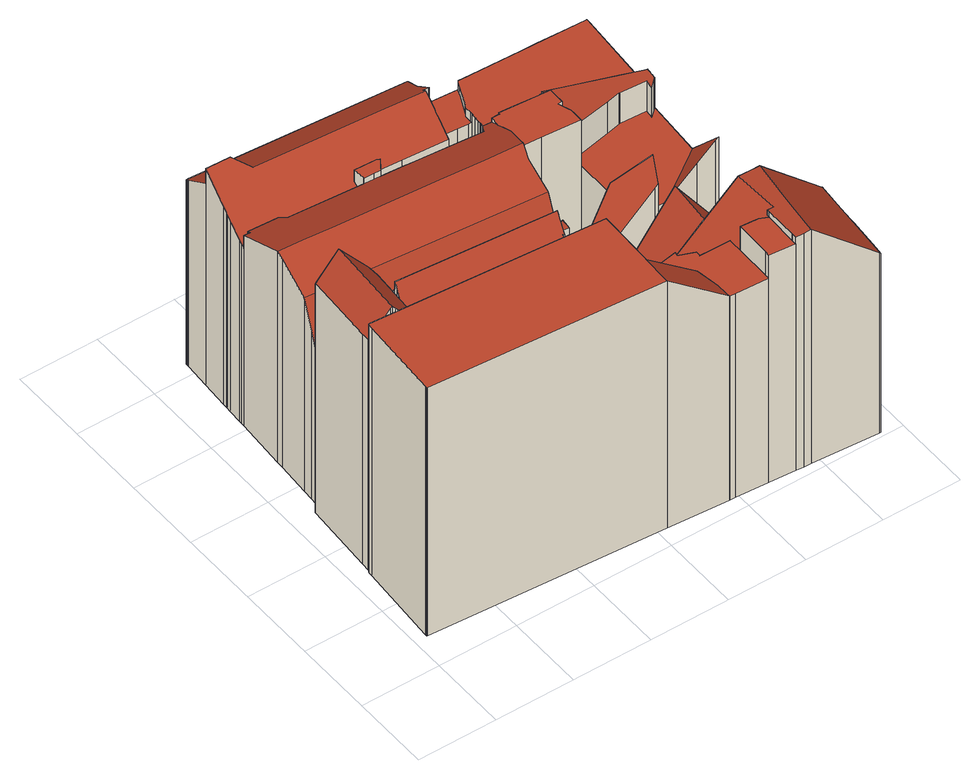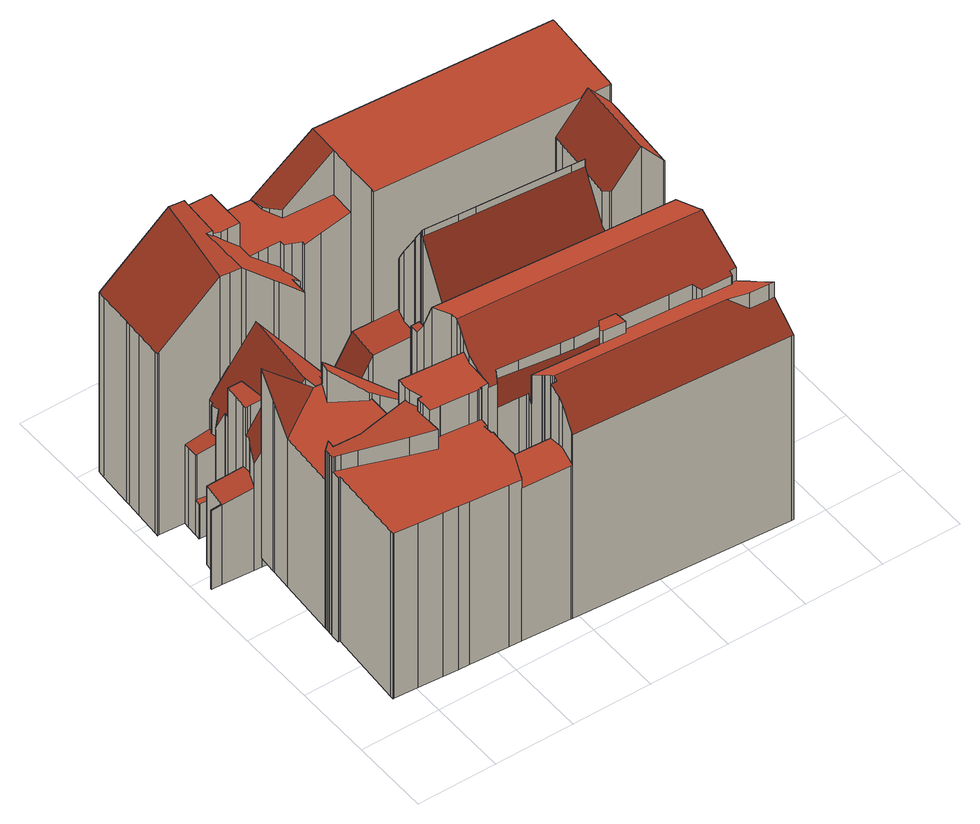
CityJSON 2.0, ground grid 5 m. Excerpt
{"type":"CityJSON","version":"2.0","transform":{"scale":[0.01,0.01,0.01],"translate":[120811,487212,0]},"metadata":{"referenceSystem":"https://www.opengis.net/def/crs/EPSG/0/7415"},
"CityObjects":{
"building1":{"type":"Building","attributes":{"dak_type":"slanted","data_area":137.46,"data_coverage":0.87,"geconstateerd":false,"gid":16989381,"h_dak_50p":18.21,"h_dak_70p":18.24,"h_dak_max":18.45,"h_dak_min":3.72,"h_maaiveld":0.156,"kas_warenhuis":false,"lod11_replace":false,"ondergronds_type":"above ground","oorspronkelijkbouwjaar":1005,"pw_actueel":"yes","pw_bron":"ahn3","reconstructie_methode":"tudelft3d-geoflow","reconstruction_skipped":false,"rmse_lod12":2.73,"rmse_lod13":0.724,"rmse_lod22":0.138,"rn":1,"status":"Pand in gebruik","t_run":230.47,"val3dity_codes_lod12":"[]","val3dity_codes_lod13":"[]","val3dity_codes_lod22":"[]"},"children":["building1-1"]},
"building1-1":{"type":"BuildingPart","parents":["building1"],"geometry":[{"type":"Solid","lod":"2.2","boundaries":[[[[0,1,2,3,4,5,6,7,8,9,10,11,12,13,14,15,16,17,18,19,20,21,22,23,24,25,26,27,28,29,30,31,32]],[[33,21,20,34]],[[35,36,37,38]],[[39,40,15,14,37]],[[41,42,27,26,43]],[[34,20,19,44]],[[44,19,18,45,46]],[[46,45,47,48]],[[49,50,42,41]],[[51,52,53,54]],[[55,56,52,51]],[[57,24,23,58]],[[59,11,10,60]],[[61,62,40,39]],[[63,17,16,64]],[[65,13,12,66]],[[66,12,11,59]],[[67,2,1,68]],[[69,4,3,70]],[[71,72,73,74]],[[48,47,75,76]],[[76,75,77,78]],[[79,80,81,82]],[[83,0,32,84]],[[45,18,17,63]],[[64,16,15,40]],[[85,86,36,35]],[[87,31,30,88]],[[89,28,27,42]],[[54,53,90,73]],[[91,92,72,71]],[[60,10,9,93]],[[93,9,8,94]],[[95,96,97,98]],[[80,79,99]],[[100,99,86,85]],[[98,97,101,102]],[[70,3,2,67]],[[94,8,7,103]],[[104,5,4,69]],[[78,77,92,91]],[[58,23,22,105]],[[105,22,21,33]],[[106,6,5,104]],[[96,95,107]],[[102,101,108,109]],[[110,29,28,89]],[[111,110,112,113]],[[88,30,29,110,111]],[[113,112,114,115]],[[84,32,31,87]],[[68,1,0,83]],[[38,37,14,13,65]],[[74,73,90,50,49]],[[43,26,25,116]],[[116,25,24,57]],[[117,118,99,100]],[[118,117,119]],[[120,121,122,123]],[[115,114,121,120]],[[123,122,124,125]],[[126,125,124,56,55]],[[109,108,125,126]],[[127,128,62,61]],[[82,81,128,127]],[[103,7,6,106]],[[78,91,71,129,44,46,48,76]],[[33,34,44,129,71,74,49,41,43,116,57,58,105]],[[38,65,66,130,131,132,67,68,83,133,134,119,117,100,85,35]],[[56,124,122,121,114,112,110,89,42,50,90,53,52]],[[107,135,136,128,81,80,99,118,119,134,133,83,84,87,88,111,113,115,120,123,125,108,101,97,96]],[[98,102,109,126,55,51,54,73,72,92,77,75,47,45,63,64,40,62,128,136,135,107,95]],[[82,127,61,39,37,36,86,99,79]],[[103,106,104,69,70,67,132,131,130,66,59,60,93,94]]]],"semantics":{"surfaces":[{"type":"GroundSurface"},{"type":"WallSurface","on_footprint_edge":true},{"type":"WallSurface","on_footprint_edge":false},{"type":"RoofSurface"}],"values":[[0,1,2,1,1,1,1,2,2,2,2,1,1,2,1,1,1,1,1,2,2,2,2,1,1,1,2,1,1,2,2,1,1,2,2,2,2,1,1,1,2,1,1,1,2,2,1,2,1,2,1,1,1,2,1,1,2,2,2,2,2,2,2,2,2,1,3,3,3,3,3,3,3,3]]}}]},
"building2":{"type":"Building","attributes":{"dak_type":"slanted","data_area":98.45,"data_coverage":0.832,"geconstateerd":false,"gid":16989383,"h_dak_50p":13.34,"h_dak_70p":15.43,"h_dak_max":18.5,"h_dak_min":2.7,"h_maaiveld":0.22,"kas_warenhuis":false,"lod11_replace":false,"ondergronds_type":"above ground","oorspronkelijkbouwjaar":1005,"pw_actueel":"yes","pw_bron":"ahn3","reconstructie_methode":"tudelft3d-geoflow","reconstruction_skipped":false,"rmse_lod12":4.73,"rmse_lod13":3.35,"rmse_lod22":0.48,"rn":1,"status":"Pand in gebruik","t_run":288.59,"val3dity_codes_lod12":"[]","val3dity_codes_lod13":"[]","val3dity_codes_lod22":"[]"},"children":["building2-1"]},
"building2-1":{"type":"BuildingPart","parents":["building2"],"geometry":[{"type":"Solid","lod":"2.2","boundaries":[[[[137,138,139,140,141,142,143,144,145,146,147,148,149,150,151,152,153,154,155,156,157,158,159,160,161,162,163,164,165,166,167,168,169,170,171,172,173,174,175,176,177,178,179,180,181,182,183,184,185,186,187,188,189,190,191,192,193,194,195,196,197,198]],[[199,184,183,200]],[[201,151,150,202]],[[203,187,186,204]],[[205,188,187,203]],[[202,150,149,206]],[[207,160,159,208]],[[209,169,168,210]],[[211,212,166,165,213]],[[214,215,216,212,211]],[[217,171,170,218]],[[219,189,188,205]],[[220,147,146,221]],[[222,223,224,225]],[[226,182,181,227,228]],[[200,183,182,226]],[[229,190,189,219]],[[230,209,231,232]],[[233,177,176,234]],[[235,233,236,237]],[[238,172,171,217]],[[239,173,172,238]],[[240,154,153,241]],[[242,198,197,243]],[[244,142,141,245]],[[246,247,245,248]],[[249,140,139,250]],[[250,139,138,251,252]],[[253,254,255,256]],[[257,152,151,201]],[[258,180,179,259]],[[260,161,160,207]],[[261,260,262,263,264]],[[265,266,223,222]],[[267,268,155,154,240]],[[269,156,155,268]],[[270,271,193,192,272]],[[273,143,142,244]],[[274,137,198,242]],[[275,239,276,277]],[[234,176,175,278]],[[206,149,148,279]],[[280,257,281,282]],[[241,153,152,257,280]],[[283,185,184,199]],[[204,186,185,283]],[[272,192,191,284]],[[284,191,190,229]],[[285,286,287,288]],[[289,290,247,246]],[[248,245,141,140,249]],[[252,251,254,253]],[[251,138,137,274]],[[243,197,196,291]],[[228,227,292,293]],[[227,181,180,258,294]],[[277,276,295,296]],[[297,298,271,270]],[[299,300,298,297]],[[291,196,195,301]],[[302,157,156,269]],[[303,158,157,302]],[[304,162,161,260,261]],[[225,224,268,267]],[[208,159,158,303]],[[305,306,307,308]],[[259,179,178,309]],[[309,178,177,233,235]],[[310,311,312,313]],[[237,236,311,310]],[[314,315,316,317]],[[318,319,320,321]],[[322,323,215,214]],[[324,167,166,212]],[[296,295,323,322]],[[218,170,169,209,230]],[[325,326,327,328]],[[264,263,326,325]],[[263,262,266,265]],[[329,279,148,147,220]],[[330,331,332,333]],[[333,332,279,329]],[[334,335,306,305]],[[335,336,331,330]],[[337,338,339]],[[340,164,163,341]],[[213,165,164,340]],[[342,343,341,344]],[[344,341,163,162,304]],[[256,255,315,314]],[[294,258,286,285]],[[288,287,290,289]],[[345,144,143,273]],[[346,145,144,345]],[[221,146,145,346]],[[347,194,193,271]],[[293,292,348,349]],[[278,175,174,350]],[[350,174,173,239,275]],[[232,231,216,215]],[[210,168,167,324]],[[282,281,336,335,334]],[[308,307,351]],[[313,312,351]],[[301,195,194,347]],[[328,327,319,318]],[[321,320,343,342]],[[352,353,354,355,356]],[[356,355,338,337]],[[349,348,339]],[[354,353,357]],[[317,316,353,352]],[[300,299,357]],[[208,303,302,269,268,224,223,266,262,260,207]],[[237,310,358,221,346,345,359,360,361,309,235]],[[218,230,232,215,323,295,276,239,238,217]],[[336,281,257,201,202,206,279,332,331]],[[345,273,244,245,247,290,287,286,258,259,309,361,360,359]],[[316,315,255,254,251,274,242,243,291,301,347,271,298,300,357,353]],[[210,324,212,216,231,209]],[[313,351,307,306,335,330,333,329,220,221,358,310]],[[233,234,278,362,363,364,241,280,282,334,305,308,351,312,311,236]],[[275,277,296,322,214,211,213,340,341,343,320,319,327,326,263,265,222,225,267,240,241,364,363,362,278,350]],[[325,328,318,321,342,344,304,261,264]],[[354,357,299,297,270,272,365,366,367,368,200,226,228,293,349,339,338,355]],[[352,356,337,339,348,292,227,294,285,288,289,246,248,249,250,252,253,256,314,317]],[[368,367,366,365,272,284,229,219,205,203,204,283,199,200]]]],"semantics":{"surfaces":[{"type":"GroundSurface"},{"type":"WallSurface","on_footprint_edge":true},{"type":"WallSurface","on_footprint_edge":false},{"type":"RoofSurface"}],"values":[[0,1,1,1,1,1,1,1,1,2,1,1,1,2,1,1,1,2,1,2,1,1,1,1,1,2,1,1,2,1,1,1,2,2,1,1,1,1,1,2,1,1,2,1,1,1,1,1,2,2,1,2,1,1,2,1,2,2,2,1,1,1,1,2,1,2,1,1,2,2,2,2,2,1,2,1,2,2,2,1,2,2,2,2,2,1,1,2,1,2,2,2,1,1,1,1,2,1,1,2,1,2,2,2,1,2,2,2,2,2,2,2,2,3,3,3,3,3,3,3,3,3,3,3,3,3,3]]}}]},
"building3":{"type":"Building","attributes":{"dak_type":"slanted","data_area":256.95,"data_coverage":0.86,"geconstateerd":false,"gid":16989387,"h_dak_50p":14.86,"h_dak_70p":15.33,"h_dak_max":17.04,"h_dak_min":1.59,"h_maaiveld":0.919,"kas_warenhuis":false,"lod11_replace":false,"ondergronds_type":"above ground","oorspronkelijkbouwjaar":1760,"pw_actueel":"yes","pw_bron":"ahn3","reconstructie_methode":"tudelft3d-geoflow","reconstruction_skipped":false,"rmse_lod12":2.81,"rmse_lod13":1.98,"rmse_lod22":0.409,"rn":1,"status":"Pand in gebruik","t_run":605.08,"val3dity_codes_lod12":"[]","val3dity_codes_lod13":"[]","val3dity_codes_lod22":"[]"},"children":["building3-1"]},
"building3-1":{"type":"BuildingPart","parents":["building3"],"geometry":[{"type":"Solid","lod":"2.2","boundaries":[[[[369,370,371,372,373,374,375,376,377,378,379,380,381,382,383,384,385,386,387,388,389,390,391,392,393,394,395,396,397,398,399,400,401,402,403,404,405,406,407,408,409,410,411,412,413,414,415,416,417,418,419,420,421,422],[423,424,425,426,427,428,429,430,431,432,433,434,435,436,437,438,439,440,441,442,443,444,445,446,447,448,449,450,451,452,453,454,455]],[[456,440,439,457]],[[458,425,424,459]],[[460,403,402,461]],[[462,463,464,465,466]],[[467,468,469,470]],[[459,424,423,469]],[[471,472,473,474]],[[475,476,477,478]],[[479,480,481,482]],[[483,397,396,484]],[[485,399,398,486]],[[487,488,489,490]],[[491,492,493,494]],[[486,398,397,483]],[[490,489,495,496]],[[497,401,400,498]],[[461,402,401,497]],[[499,394,393,500]],[[500,393,392,501]],[[502,503,501,504]],[[505,387,386,506]],[[507,391,390,508]],[[509,415,414,510]],[[510,414,413,511]],[[512,513,514,515]],[[516,517,447,446,518]],[[519,520,521,522]],[[523,422,421,524]],[[525,526,527,528]],[[529,530,531,532]],[[474,473,533,534]],[[535,430,429,536]],[[470,469,423,455,537]],[[538,433,432,539]],[[537,455,454,540]],[[541,542,372,371,543]],[[506,386,385,544]],[[545,546,547,548]],[[549,550,551,552]],[[553,554,555,556]],[[557,373,372,542]],[[528,527,558]],[[559,560,558]],[[561,562,560,559]],[[562,444,443,563,564]],[[565,374,373,557]],[[484,396,395,566]],[[504,501,392,391,507]],[[567,568,503,502]],[[569,570,571,572]],[[572,571,573,574]],[[575,576,577,578]],[[579,580,581,582]],[[583,584,580,579]],[[585,451,450,586,587]],[[588,426,425,458]],[[589,427,426,588]],[[590,589,591,592]],[[593,428,427,589,590]],[[594,409,408,595]],[[596,404,403,460]],[[524,421,420,597]],[[598,599,600,601]],[[602,382,381,603]],[[604,605,606,607]],[[605,608,554,553]],[[601,600,609,610]],[[611,377,376,612]],[[613,378,377,611]],[[614,615,542,541]],[[616,617,615,614]],[[618,370,369,619]],[[597,420,419,620,621]],[[622,623,624,625]],[[621,620,626,627]],[[620,419,418,628]],[[629,417,416,630]],[[631,632,633,634]],[[635,636,637,638]],[[638,637,639,640]],[[641,498,400,399,485]],[[508,390,389,642]],[[463,462,643]],[[644,645,643]],[[646,384,383,547]],[[647,648,649,650]],[[651,652,650,653]],[[645,644,546,545]],[[654,655,656,657]],[[658,659,660,661]],[[662,663,617,616]],[[640,639,663,662]],[[655,664,632,631]],[[665,549,664,655,654]],[[556,555,550,549,665]],[[657,656,666,667]],[[667,666,492,491]],[[494,493,668,669]],[[669,668,670,671]],[[578,577,672,673]],[[674,675,676,670]],[[522,521,675,674]],[[515,514,517,516]],[[586,450,449,677]],[[587,586,584,583]],[[482,481,488,487]],[[540,454,453,678]],[[671,670,676,576,575]],[[679,680,681,682]],[[682,681,405,404,596]],[[534,533,498,641]],[[563,443,442,683]],[[582,581,677,684]],[[564,563,685,686]],[[625,624,520,519]],[[627,626,623,622]],[[619,369,422,523]],[[543,371,370,618]],[[687,388,387,505]],[[642,389,388,687]],[[544,385,384,646]],[[653,650,649,464,463]],[[688,602,652,651]],[[603,381,380,689,690]],[[690,689,691,692]],[[661,660,693,648,647]],[[552,551,693,660]],[[694,411,410,695]],[[696,412,411,694]],[[695,410,409,594]],[[511,413,412,696]],[[548,547,383,382,602,688]],[[697,379,378,613]],[[612,376,375,698]],[[698,375,374,565]],[[699,700,701,702]],[[496,495,703,701]],[[702,701,703,704,705]],[[705,704,706,707,708]],[[708,707,530,529]],[[707,706,709,710]],[[710,709,711,712]],[[712,711,457,713]],[[714,715,680,679]],[[686,685,480,479]],[[713,457,439,438,716]],[[717,437,436,718]],[[719,452,451,585]],[[466,465,599,598]],[[610,609,608,605,604]],[[607,606,526,525]],[[518,446,445,720]],[[721,448,447,517]],[[720,445,444,562,561]],[[684,677,449,448,721]],[[722,723,724,725]],[[532,531,726,727]],[[728,722,700,699]],[[727,726,723,722,728]],[[678,453,452,719]],[[673,672,513,512]],[[592,591,729,730]],[[683,442,441,731]],[[732,434,433,538]],[[733,435,434,732]],[[539,432,431,734]],[[536,429,428,593]],[[730,729,715,714]],[[735,406,405,681]],[[734,431,430,535]],[[718,436,435,733]],[[716,438,437,717]],[[731,441,440,456]],[[574,573,736,737]],[[472,471,738]],[[566,395,394,499]],[[737,736,568,567]],[[634,633,636,635]],[[478,477,739,740]],[[741,742,468,467]],[[740,739,743,744]],[[744,743,742,741]],[[476,407,406,735]],[[595,408,407,476,475]],[[689,380,379,697]],[[692,691,745,746]],[[746,745,659,658]],[[725,724,570,569]],[[628,418,417,629]],[[630,416,415,509]],[[681,680,715,729,591,589,588,458,459,469,468,742,743,739,477,476,735]],[[639,637,636,633,632,664,549,552,660,659,745,691,689,697,747,748,749,557,542,615,617,663]],[[492,666,656,655,631,634,635,638,640,662,616,614,541,543,618,619,523,524,597,621,627,622,625,519,522,674,670,668,493]],[[677,581,580,584,586]],[[642,687,505,506,544,646,547,546,644,643,462,466,750,751,752]],[[464,649,648,693,551,550,555,554,608,609,600,599,465]],[[690,692,746,658,661,647,650,652,602,603]],[[548,688,651,653,463,643,645,545]],[[612,698,565,557,749,748,747,697,613,611]],[[601,753,754,755,756,757,758,507,508,642,752,751,750,466,598]],[[673,512,515,516,518,720,561,559,558,527,526,606,605,553,556,665,654,657,667,491,494,669,671,575,578]],[[728,699,702,705,708,529,532,727]],[[479,482,487,490,496,701,700,722,725,569,572,574,737,567,502,504,507,758,757,756,755,754,753,601,610,604,607,525,528,558,560,562,564,686]],[[678,719,585,587,583,579,582,684,721,517,514,513,672,577,576,676,675,521,520,624,623,626,620,628,629,630,509,510,511,696,694,695,594,595,475,478,740,744,741,467,470,537,540]],[[592,730,714,679,682,596,460,461,497,498,533,473,472,738,759,760,761,762,763,734,535,536,593,590]],[[683,731,456,457,711,709,706,704,703,495,489,488,481,480,685,563]],[[717,718,733,732,538,539,734,763,762,761,760,759,738,471,474,534,641,485,486,483,484,566,499,500,501,503,568,736,573,571,570,724,723,726,531,530,707,710,712,713,716]]]],"semantics":{"surfaces":[{"type":"GroundSurface"},{"type":"WallSurface","on_footprint_edge":true},{"type":"WallSurface","on_footprint_edge":false},{"type":"RoofSurface"}],"values":[[0,1,1,1,2,2,1,2,2,2,1,1,2,2,1,2,1,1,1,1,2,1,1,1,1,2,1,2,1,2,2,2,1,1,1,1,1,1,2,2,2,1,2,2,2,1,1,1,1,2,2,2,2,2,2,1,1,1,2,1,1,1,1,2,1,2,2,2,1,1,2,2,1,1,2,2,1,1,2,2,2,1,1,2,2,1,2,2,2,2,2,2,2,2,2,2,2,2,2,2,2,2,2,2,1,2,2,1,2,2,1,2,1,2,2,2,2,1,1,1,1,1,2,2,1,2,2,2,1,1,1,1,1,1,1,1,2,2,2,2,2,2,2,2,2,2,1,1,1,2,2,2,1,1,1,1,2,2,2,2,1,2,2,1,1,1,1,1,2,1,1,1,1,1,2,2,1,2,2,2,2,2,2,1,1,1,2,2,2,1,1,3,3,3,3,3,3,3,3,3,3,3,3,3,3,3,3,3]]}}]}
},
"vertices":[
[2394,626,16],[2468,621,16],[2525,617,16],[2905,592,16],[2912,592,16],[2910,568,16],[2900,413,16],[2894,318,16],[2892,290,16],[2878,75,16],[2875,29,16],[2868,30,16],[2449,58,16],[2404,61,16],[2352,64,16],[2187,75,16],[1979,89,16],[1949,91,16],[1943,91,16],[1561,116,16],[82,214,16],[78,214,16],[79,228,16],[115,743,16],[117,768,16],[119,776,16],[128,776,16],[1581,680,16],[1927,657,16],[2005,652,16],[2167,641,16],[2194,639,16],[2369,628,16],[78,214,1829],[82,214,1829],[2353,94,1717],[2353,94,1670],[2352,64,1670],[2352,64,1719],[2187,75,1676],[2187,75,1508],[1581,680,1820],[1581,680,377],[128,776,1827],[1561,116,1822],[1943,91,1505],[1943,91,1510],[1941,118,1505],[1941,118,1512],[1580,660,1820],[1580,660,379],[1911,524,1502],[1911,524,382],[1793,504,387],[1793,504,1500],[1908,499,1502],[1908,499,384],[117,768,1827],[115,743,1827],[2868,30,1331],[2875,29,1324],[2188,104,1676],[2188,104,1507],[1949,91,1505],[1979,89,1506],[2404,61,1722],[2449,58,1725],[2525,617,1704],[2468,621,1700],[2912,592,1340],[2905,592,1346],[1568,310,1821],[1568,310,1500],[1574,469,1499],[1574,469,1820],[1936,184,1504],[1936,184,1518],[1919,223,1504],[1919,223,1533],[2309,329,1673],[2309,329,1621],[2271,331,1584],[2271,331,1674],[2394,626,1696],[2369,628,1672],[2353,97,1717],[2353,97,1670],[2194,639,1499],[2167,641,1473],[1927,657,369],[1574,469,397],[1886,297,1562],[1886,297,1503],[2878,75,1325],[2892,290,1332],[2136,425,1504],[2136,425,1448],[2080,426,1392],[2080,426,1504],[2359,307,1671],[2359,307,1708],[2001,428,1315],[2001,428,1503],[2894,318,1332],[2910,568,1340],[79,228,1829],[2900,413,1335],[2194,424,1505],[2002,460,1315],[2002,460,1503],[2005,652,367],[2005,652,1312],[2004,636,369],[2004,636,1313],[2004,619,370],[2004,619,1313],[119,776,1827],[2360,326,1707],[2360,326,1671],[2399,323,1710],[2003,539,1314],[2003,539,378],[1946,529,380],[1946,529,1258],[1958,478,385],[1958,478,1271],[1958,478,1502],[2192,335,1677],[2192,335,1506],[1562,140,1822],[2454,92,1723],[2476,258,1717],[2520,580,1705],[2394,612,1697],[2394,584,1698],[2193,378,1505],[2192,346,1506],
[1491,1187,22],[1477,968,22],[1476,954,22],[1475,946,22],[1472,896,22],[1471,890,22],[1489,888,22],[1727,873,22],[1755,871,22],[1836,866,22],[1902,861,22],[1905,901,22],[1921,1136,22],[1921,1150,22],[1943,1149,22],[2054,1142,22],[2349,1122,22],[2614,1105,22],[2662,1101,22],[2860,1088,22],[2925,1084,22],[2924,1076,22],[2858,1078,22],[2835,918,22],[2609,933,22],[2605,864,22],[2599,783,22],[2597,756,22],[2600,755,22],[2653,752,22],[2750,746,22],[2755,745,22],[2753,709,22],[2748,638,22],[2746,603,22],[2738,603,22],[2594,613,22],[2507,619,22],[2309,632,22],[2011,651,22],[1822,664,22],[1714,671,22],[1455,688,22],[1432,690,22],[463,754,22],[285,765,22],[262,767,22],[254,768,22],[125,776,22],[119,776,22],[121,785,22],[124,835,22],[150,1286,22],[150,1289,22],[160,1288,22],[294,1279,22],[477,1267,22],[502,1265,22],[789,1246,22],[1151,1222,22],[1473,1201,22],[1492,1200,22],[254,768,1868],[262,767,1879],[1943,1149,561],[1921,1150,561],[121,785,1701],[119,776,1699],[124,835,1700],[1921,1136,561],[2835,918,592],[2858,1078,602],[2753,709,277],[2755,745,276],[2653,752,774],[2653,752,274],[2600,755,851],[2625,727,811],[2625,727,631],[2625,727,274],[2746,603,594],[2748,638,597],[150,1286,1694],[1902,861,659],[1836,866,659],[2624,1015,845],[2624,1015,622],[2656,1087,624],[2656,1087,806],[285,765,1850],[463,754,1227],[463,754,1627],[150,1289,1694],[2753,709,602],[2747,710,277],[2747,710,603],[1822,664,558],[2011,651,832],[1822,664,669],[1824,696,557],[1824,696,667],[2738,603,596],[2594,613,628],[2614,1105,868],[2349,1122,1256],[1492,1200,1263],[1473,1201,1263],[1471,890,876],[1472,896,876],[1462,900,1596],[1462,900,876],[1472,896,1590],[1475,946,1674],[1476,954,1687],[1477,968,1662],[1477,968,1710],[1465,969,1710],[1465,969,1662],[1259,985,1660],[1259,985,1710],[2054,1142,564],[1432,690,886],[1455,688,884],[2609,933,617],[2609,933,1062],[2608,954,619],[2608,954,860],[2608,954,1061],[2610,984,862],[2610,984,621],[2662,1101,798],[2662,1101,625],[2860,1088,603],[477,1267,1644],[477,1267,1276],[294,1279,1874],[1489,888,875],[1491,1187,1285],[2594,613,844],[2596,647,631],[2596,647,846],[2309,632,1262],[1905,901,563],[2054,1142,829],[2053,1129,564],[2053,1129,829],[125,776,1706],[160,1288,1705],[1439,715,1288],[1439,715,884],[1458,779,881],[1458,779,1397],[1462,878,1559],[1462,878,877],[1151,1222,1267],[464,762,1241],[464,762,1627],[1432,690,1245],[2605,647,629],[2605,647,833],[481,1257,1638],[481,1257,1292],[498,1215,1614],[498,1215,1362],[789,1246,1272],[2925,1084,596],[2924,1076,595],[2605,864,1062],[2030,865,830],[2030,865,658],[2024,800,662],[2024,800,830],[1714,671,871],[1828,753,664],[1828,753,555],[1897,770,652],[1897,770,663],[1149,993,1710],[1149,993,1660],[570,1038,1656],[570,1038,1709],[2487,950,1056],[2487,950,1036],[2508,780,988],[2508,780,1059],[2600,704,846],[2600,704,635],[2750,746,276],[2596,954,1061],[2596,954,878],[2579,953,902],[2579,953,1060],[1905,901,657],[2021,914,656],[2021,914,566],[1913,902,563],[1913,902,657],[2034,915,830],[2034,915,656],[2034,915,566],[483,1021,1670],[483,1021,1620],[481,991,1621],[2597,756,855],[2599,783,855],[2593,783,1063],[2593,783,864],[2599,783,1063],[1727,873,863],[1755,871,811],[502,1265,1275],[468,821,1339],[468,821,1625],[2507,619,972],[1905,772,663],[485,1044,1709],[485,1044,1656],[485,1044,1619],[484,1029,1620],[484,1029,1683],[487,1066,1618],[1835,852,660],[1725,845,864],[1718,727,869],[1716,701,870],[2311,665,1261],[2347,1099,1256],[2349,1113,1256],[293,1270,1874],[292,1249,1874],[262,775,1879],[262,770,1879],
[2662,1753,92],[2662,1744,92],[2660,1724,92],[2660,1721,92],[2636,1360,92],[2628,1234,92],[2627,1215,92],[2619,1104,92],[2600,1105,92],[2488,1113,92],[2297,1126,92],[2247,1129,92],[2224,1130,92],[1700,1165,92],[1647,1168,92],[1490,1179,92],[1492,1200,92],[153,1288,92],[150,1289,92],[153,1325,92],[157,1396,92],[169,1605,92],[171,1646,92],[190,1972,92],[192,1997,92],[192,2008,92],[197,2097,92],[199,2126,92],[199,2131,92],[199,2134,92],[200,2160,92],[210,2331,92],[218,2493,92],[219,2508,92],[221,2516,92],[234,2516,92],[1581,2426,92],[1589,2426,92],[1894,2406,92],[1974,2401,92],[2215,2385,92],[2286,2380,92],[2380,2374,92],[2532,2364,92],[2682,2354,92],[2687,2353,92],[2686,2331,92],[2654,1845,92],[2662,1845,92],[2668,1844,92],[2665,1789,92],[2664,1784,92],[2664,1777,92],[2663,1766,92],[1811,2172,92],[1788,2173,92],[1724,2177,92],[1575,2187,92],[1549,2189,92],[1544,2189,92],[1520,2191,92],[1511,2191,92],[1509,2165,92],[1508,2146,92],[1507,2134,92],[1504,2080,92],[1504,2076,92],[1503,2073,92],[1502,2054,92],[1502,2046,92],[1495,1947,92],[1493,1922,92],[1511,1921,92],[1557,1918,92],[1689,1909,92],[1742,1905,92],[1785,1903,92],[1793,1902,92],[1794,1914,92],[1794,1926,92],[1797,1970,92],[1801,2026,92],[1804,2065,92],[1805,2083,92],[1806,2095,92],[1807,2113,92],[1809,2144,92],[1493,1922,1283],[1495,1947,1228],[1724,2177,1201],[1788,2173,1200],[221,2516,1438],[219,2508,1444],[1648,1209,1307],[1648,1209,1300],[1648,1209,203],[1650,1283,203],[1650,1283,1495],[1811,2181,1266],[1811,2181,1200],[1811,2172,1200],[1811,2172,1266],[443,2248,1619],[443,2248,1610],[363,2324,1562],[363,2324,1675],[1894,2406,1271],[1894,2406,1208],[1888,2394,1207],[1888,2394,1270],[1652,1847,1487],[1652,1847,1423],[1515,1860,1415],[1515,1860,1486],[199,2131,1512],[199,2126,1508],[200,2160,1535],[199,2134,1515],[1258,1884,1483],[1258,1884,1401],[1181,1890,1400],[1181,1890,1484],[2107,1780,1491],[2107,1780,1402],[2107,1805,1404],[2107,1805,1490],[1178,1892,1396],[1178,1892,1483],[218,2493,1454],[210,2331,1564],[192,2008,1414],[192,1997,1405],[190,1972,1386],[231,1970,1479],[231,1970,1386],[190,1972,1480],[150,1289,1227],[153,1288,1227],[171,1646,1634],[169,1605,1612],[2686,2331,1297],[2687,2353,1298],[2682,2354,1297],[1817,1912,1488],[1817,1912,1263],[1809,1912,1263],[1809,1912,1488],[1794,1914,1487],[1794,1914,1262],[1793,1902,1487],[2528,1833,1400],[2528,1833,1286],[2263,1918,1278],[2263,1918,1409],[2663,1766,1393],[2664,1777,1394],[1736,1799,1506],[1736,1799,1488],[1736,1805,1488],[1736,1805,1504],[1054,1978,1528],[1054,1978,1439],[916,1987,1439],[916,1987,1525],[246,2330,1563],[246,2330,1673],[1511,2191,1597],[1520,2191,1597],[1809,2144,1265],[1507,2134,1590],[1508,2146,1599],[1807,2113,1265],[2660,1721,1390],[2660,1721,1172],[2660,1724,1390],[1492,1200,1255],[1647,1185,1299],[1647,1185,1246],[1647,1168,1204],[1647,1168,1298],[2105,1612,1161],[2105,1612,206],[2101,1381,204],[2101,1381,1161],[1727,1640,1489],[1727,1640,205],[1862,1630,205],[1862,1630,1490],[2636,1360,1173],[1738,1839,1487],[1739,1850,1487],[1739,1850,1482],[1742,1905,1487],[1742,1905,1456],[1689,1909,1282],[1689,1909,1456],[2628,1234,1320],[197,2097,1486],[234,1995,1468],[234,1995,1406],[453,1941,1485],[453,1941,1376],[441,1960,1390],[441,1960,1477],[425,1985,1409],[425,1985,1466],[2045,1893,1489],[2045,1893,1270],[2043,1893,1270],[2043,1893,1489],[1813,1966,1263],[1813,1966,964],[1809,1967,959],[1809,1967,1263],[1810,2025,1264],[1810,2025,966],[1804,2065,1264],[1801,2026,957],[1801,2026,1264],[1575,2187,1202],[1549,2189,1202],[1549,2189,1596],[1546,2254,1204],[1546,2254,1552],[1544,2189,1596],[2215,2385,1282],[1974,2401,1274],[234,2516,1438],[2664,1784,1395],[1654,1462,1590],[1654,1462,204],[1677,1538,205],[1677,1538,1631],[1700,1165,767],[2224,1130,1302],[1707,1641,1582],[1707,1641,1488],[1732,1722,1488],[1732,1722,1543],[1707,1641,205],[1692,1588,205],[1692,1588,1607],[2600,1105,1454],[2619,1104,1472],[2488,1113,1347],[2658,1722,1390],[2658,1722,1172],[2652,1715,1390],[2652,1715,1172],[2662,1744,1392],[2662,1753,1392],[2665,1789,1291],[2665,1789,1395],[2647,1795,1396],[2647,1795,1290],[2620,1804,1289],[2620,1804,1397],[2658,1792,1290],[2658,1792,1395],[2668,1844,1291],[2662,1845,1291],[2654,1845,1291],[2116,1673,1395],[2116,1673,1161],[2350,1717,1166],[2350,1717,1394],[2442,1735,1394],[2442,1735,1168],[2445,1735,1168],[2445,1735,1394],[2611,1724,1171],[2611,1724,1391],[210,2331,1672],[157,1396,1501],[1648,1206,1300],[1647,1187,1252],[1647,1187,1299],[1490,1179,1201],[2025,1341,1118],[2025,1341,204],[1703,1228,203],[1703,1228,777],[1701,1182,1297],[1701,1182,769],[1703,1228,1300],[2106,1671,1491],[2106,1671,1395],[2106,1703,1397],[2106,1703,1491],[2116,1373,1215],[2116,1373,1161],[2101,1368,1161],[2101,1368,1200],[2605,1671,1388],[2605,1671,1171],[2106,1671,1160],[2105,1612,1492],[2080,1780,1402],[2080,1780,1490],[2108,1824,1405],[2108,1824,1490],[2109,1888,1410],[2109,1888,1490],[1872,1907,1265],[1872,1907,1488],[2110,1967,1415],[2110,1967,1274],[2109,1888,1273],[1797,1970,948],[1806,2095,1264],[1578,2413,1443],[1578,2413,1210],[1581,2426,1210],[1581,2426,1433],[1557,1918,1283],[1797,1970,1263],[1657,1856,1404],[1657,1856,1482],[153,1325,1321],[1700,1165,1296],[2247,1129,1165],[2247,1129,1325],[2250,1136,1165],[2250,1136,1329],[2101,1368,204],[2380,2374,1287],[2286,2380,1284],[2532,2364,1292],[2297,1126,1166],[2627,1215,1343],[984,1904,1524],[984,1904,1484],[1023,1901,1484],[1023,1901,1526],[1023,1901,1399],[1026,1906,1388],[1026,1906,1526],[1068,1968,1244],[1068,1968,1433],[1068,1968,1529],[1074,1976,1226],[1074,1976,1439],[1207,1967,1227],[1207,1967,1440],[1495,1947,1440],[1544,2285,1531],[1544,2285,1205],[1502,2046,1520],[1502,2054,1526],[1503,2073,1541],[1805,2083,1264],[1785,1903,1487],[1794,1926,1262],[921,1908,1484],[921,1908,1376],[596,1931,1376],[596,1931,1485],[921,1916,1382],[921,1916,1523],[921,1908,1523],[1544,2254,1204],[1544,2254,1553],[1511,1921,1283],[1504,2080,1547],[1504,2076,1544],[1509,2165,1614],[1589,2426,1210],[241,1994,1406],[241,1994,1468],[450,2241,1614],[1880,2375,1207],[1880,2375,1270],[1811,2224,1266],[1811,2224,1202],[1825,2255,1203],[1825,2255,1267],[2308,1258,1166],[2308,1258,1401],[2338,1154,1167],[2405,1200,1168],[2621,1349,1172],[1313,1308,1496],[363,1380,1500],[165,1395,1500],[1656,1540,1631],[1439,1555,1632],[1192,1573,1632],[509,1622,1633],[329,1635,1634],[194,1645,1634],[457,2240,1614],[903,2208,1614],[993,2202,1614],[1214,2186,1614],[1495,2166,1614]
]}
